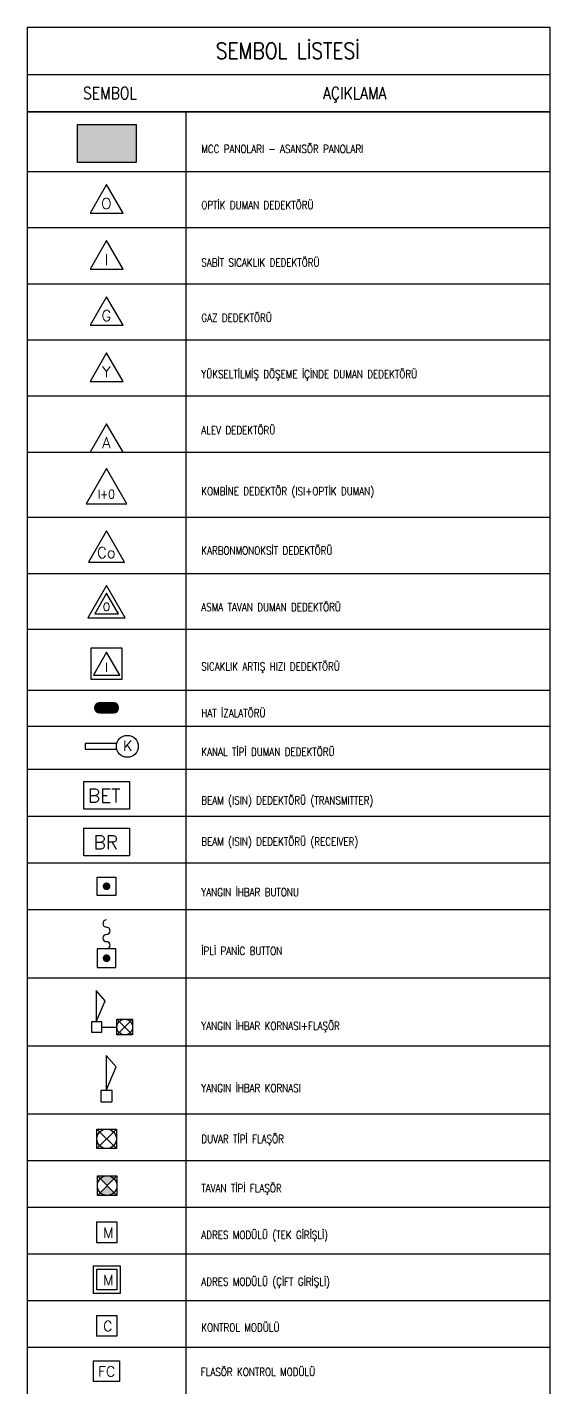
# Model space of a CAD drawing. Header units: metres. Extents: x -19121 to 152404, y -12107 to 46241.
# Drawn here: x -13320 to -10707, y 5483 to 12283 of the extents above; entities that cross this region are included whole.
import ezdxf
from ezdxf.enums import TextEntityAlignment as Align

# ---------------------------------------------------------------- set-up
doc = ezdxf.new("R2010")
doc.units = ezdxf.units.M
doc.header["$LTSCALE"] = 50
doc.header["$MEASUREMENT"] = 0
doc.linetypes.add('DASHDOT', pattern=[25.4, 12.7, -6.35, 0, -6.35])
for name, color, linetype, lineweight in [('E-ADRES MODÜLÜ (TEK GİRİŞLİ)', 7, 'Continuous', 30), ('E-ADRES MODÜLÜ (ÇİFT GİRİŞLİ)', 7, 'Continuous', 30), ('E-ALEV DEDEKTÖRÜ', 7, 'Continuous', 30), ('E-ASMA TAVAN DUMAN DEDEKTÖRÜ', 7, 'Continuous', 30), ('E-DUVAR TİPİ FLAŞÖR', 7, 'Continuous', 30), ('E-FLAŞÖR KONTROL MODÜLÜ', 7, 'Continuous', 30), ('E-GAZ DEDEKTÖRÜ', 7, 'Continuous', 30), ('E-HAT İZALATÖRÜ', 7, 'Continuous', 30), ('E-İPLİ PANİC BUTTON', 7, 'Continuous', 30), ('E-KANAL TİPİ DUMAN DEDEKTÖRÜ', 7, 'Continuous', 30), ('E-KARBONMONOKSİT DEDEKTÖRÜ', 7, 'Continuous', 30), ('E-KOMBİNE DEDEKTÖR (ISI+OPTİK DUMAN)', 7, 'Continuous', 30), ('E-KONTROL MODÜLÜ', 7, 'Continuous', 30), ('E-KUVVET PANOSU (MCC)', 7, 'Continuous', 30), ('E-OPTİK DUMAN DEDEKTÖRÜ', 7, 'Continuous', 30), ('E-SABİT SICAKLIK DEDEKTÖRÜ', 7, 'Continuous', 30), ('E-SICAKLIK ARTIŞ HIZI DEDEKTÖRÜ', 7, 'Continuous', 30), ('E-TAVAN TİPİ FLAŞÖR', 7, 'Continuous', 30), ('E-YANGIN', 7, 'Continuous', 30), ('E-YANGIN İHBAR BUTONU', 7, 'Continuous', 30), ('E-YANGIN İHBAR KORNASI', 7, 'Continuous', 30), ('E-YANGIN İHBAR KORNASI+FLAŞÖR', 7, 'Continuous', 30), ('E-YAZI', 7, 'Continuous', 30), ('E-YÜKSELTİLMİŞ DÖŞEME İÇİNDE DUMAN DEDEKTÖRÜ', 7, 'Continuous', 30)]:
    doc.layers.add(name, color=color, linetype=linetype, lineweight=lineweight)
doc.styles.add('E-YAZI', font='txttw.shx', dxfattribs={"height": 200})
doc.styles.add('ROMANS8', font='Txttw.shx')

# ---------------------------------------------------------------- blocks, each defined once
blk = doc.blocks.new('100_OPTİK DUMAN DEDEKTÖRÜ 085')
at = {"layer": 'E-OPTİK DUMAN DEDEKTÖRÜ', "color": 4}
blk.add_lwpolyline([(2.06, 0), (0, 3.57), (-2.06, 0)], close=True, dxfattribs=at)
at = {"layer": 'E-OPTİK DUMAN DEDEKTÖRÜ', "color": 3, "style": 'E-YAZI'}
blk.add_text('O', height=1.36, dxfattribs=at).set_placement((-0.02, 1.2), align=Align.MIDDLE)
blk = doc.blocks.new('100_SABİT SICAKLIK DEDEKTÖRÜ 085')
at = {"layer": 'E-SABİT SICAKLIK DEDEKTÖRÜ', "color": 4}
blk.add_lwpolyline([(2.06, 0), (0, 3.57), (-2.06, 0)], close=True, dxfattribs=at)
at = {"layer": 'E-SABİT SICAKLIK DEDEKTÖRÜ', "color": 3, "style": 'E-YAZI'}
blk.add_text('I', height=1.36, dxfattribs=at).set_placement((-0.02, 1.2), align=Align.MIDDLE)
blk = doc.blocks.new('100_GAZ DEDEKTÖRÜ 085')
at = {"layer": 'E-GAZ DEDEKTÖRÜ', "color": 4}
blk.add_lwpolyline([(2.06, 0), (0, 3.57), (-2.06, 0)], close=True, dxfattribs=at)
at = {"layer": 'E-GAZ DEDEKTÖRÜ', "color": 3, "style": 'E-YAZI'}
blk.add_text('G', height=1.36, dxfattribs=at).set_placement((-0.02, 1.2), align=Align.MIDDLE)
blk = doc.blocks.new('100_YÜKSELTİLMİŞ DÖŞEME İÇİNDE DUMAN DEDEKTÖRÜ 085')
at = {"layer": 'E-YÜKSELTİLMİŞ DÖŞEME İÇİNDE DUMAN DEDEKTÖRÜ', "color": 4}
blk.add_lwpolyline([(2.06, 0), (0, 3.57), (-2.06, 0)], close=True, dxfattribs=at)
at = {"layer": 'E-YÜKSELTİLMİŞ DÖŞEME İÇİNDE DUMAN DEDEKTÖRÜ', "color": 3, "style": 'E-YAZI'}
blk.add_text('Y', height=1.36, dxfattribs=at).set_placement((-0.02, 1.2), align=Align.MIDDLE)
blk = doc.blocks.new('100_KOMBİNE DEDEKTÖR (ISI+OPTİK DUMAN) 085')
at = {"layer": 'E-KOMBİNE DEDEKTÖR (ISI+OPTİK DUMAN)', "color": 4}
blk.add_lwpolyline([(2.55, 0), (0, 4.42), (-2.55, 0)], close=True, dxfattribs=at)
at = {"layer": 'E-KOMBİNE DEDEKTÖR (ISI+OPTİK DUMAN)', "color": 3, "style": 'E-YAZI', "width": 0.8}
blk.add_text('I+O', height=1.102, dxfattribs=at).set_placement((-0.02, 1.22), align=Align.MIDDLE)
blk = doc.blocks.new('100_KARBONMONOKSİT DEDEKTÖRÜ 085')
at = {"layer": 'E-KARBONMONOKSİT DEDEKTÖRÜ', "color": 4}
blk.add_lwpolyline([(2.26, 0), (0, 3.92), (-2.26, 0)], close=True, dxfattribs=at)
at = {"layer": 'E-KARBONMONOKSİT DEDEKTÖRÜ', "color": 3, "style": 'E-YAZI'}
blk.add_text('Co', height=1.36, dxfattribs=at).set_placement((-0.02, 1.2), align=Align.MIDDLE)
blk = doc.blocks.new('100_ASMA TAVAN DUMAN DEDEKTÖRÜ 085')
at = {"layer": 'E-ASMA TAVAN DUMAN DEDEKTÖRÜ', "color": 4}
blk.add_lwpolyline([(2.33, 0), (0, 4.04), (-2.33, 0)], close=True, dxfattribs=at)
at = {"layer": 'E-ASMA TAVAN DUMAN DEDEKTÖRÜ', "color": 3}
blk.add_lwpolyline([(1.48, 0.49), (0, 3.06), (-1.48, 0.49)], close=True, dxfattribs=at)
at = {"layer": 'E-ASMA TAVAN DUMAN DEDEKTÖRÜ', "color": 3, "style": 'E-YAZI'}
blk.add_text('O', height=0.979, dxfattribs=at).set_placement((-0.02, 1.35), align=Align.MIDDLE)
blk = doc.blocks.new('100_SICAKLIK ARTIŞ HIZI DEDEKTÖRÜ')
at = {"layer": 'E-SICAKLIK ARTIŞ HIZI DEDEKTÖRÜ', "color": 4}
for points in [[(-2.26, 4.64), (2.26, 4.64), (2.26, 0), (-2.26, 0)], [(1.94, 0.66), (0, 4.02), (-1.94, 0.66)]]:
    blk.add_lwpolyline(points, close=True, dxfattribs=at)
at = {"layer": 'E-SICAKLIK ARTIŞ HIZI DEDEKTÖRÜ', "color": 3, "style": 'E-YAZI'}
blk.add_text('I', height=1.28, dxfattribs=at).set_placement((-0.02, 1.79), align=Align.MIDDLE)
blk = doc.blocks.new('100_HAT İZALATÖRÜ')
at = {"layer": 'E-HAT İZALATÖRÜ', "color": 4}
for p, q in [((-1.01, 1.52), (-1.01, 0)), ((-1.01, 1.52), (1.01, 1.52)), ((-1.01, 0), (1.01, 0)), ((1.01, 1.52), (1.01, 0))]:
    blk.add_line(p, q, dxfattribs=at)
at = {"layer": 'E-HAT İZALATÖRÜ', "color": 4, "const_width": 0.758, "flags": 128}
for points in [[(-1.01, 1.14, 0.414214), (-1.39, 0.76, 0.414214), (-1.01, 0.38, 0.414214)], [(1.01, 1.14, -0.414214), (1.39, 0.76, -0.414214), (1.01, 0.38, -0.414214)]]:
    blk.add_lwpolyline(points, format="xyb", dxfattribs=at)
at = {"layer": 'E-HAT İZALATÖRÜ', "color": 4}
for centre, start, end in [((-1.01, 0.76), 90, 270), ((1.01, 0.76), 270, 90)]:
    blk.add_arc(centre, 0.758, start, end, dxfattribs=at)
blk.add_solid([(-1.01, 1.52), (1.01, 1.52), (-1.01, 0), (1.01, 0)], dxfattribs=at)
blk = doc.blocks.new('*U237')
at = {"layer": 'E-KANAL TİPİ DUMAN DEDEKTÖRÜ', "color": 4}
for p, q in [((-6.22, 0.42), (-6.22, -0.42)), ((-1.55, 0.42), (-6.22, 0.42)), ((-6.22, -0.42), (-1.55, -0.42))]:
    blk.add_line(p, q, dxfattribs=at)
blk.add_circle((0, 0), 1.61, dxfattribs=at)
at = {"layer": 'E-KANAL TİPİ DUMAN DEDEKTÖRÜ', "color": 3, "style": 'ROMANS8'}
blk.add_text('K', height=1.5, rotation=359.9592, dxfattribs=at).set_placement((0.06, 0.1), align=Align.MIDDLE)
blk = doc.blocks.new('BEAM (IŞIN) DEDEKTÖRÜ (TRANSMİTTER)')
at = {"layer": 'E-YANGIN', "color": 4}
blk.add_lwpolyline([(-33.6, 40.6), (33.6, 40.6), (33.6, 0), (-33.6, 0)], close=True, dxfattribs=at)
at = {"layer": 'E-YANGIN', "color": 3, "style": 'E-YAZI'}
blk.add_text('BET', height=20, dxfattribs=at).set_placement((-27.5, 9.7))
blk = doc.blocks.new('BEAM (IŞIN) DEDEKTÖR (RECİEVER)')
at = {"layer": 'E-YANGIN', "color": 4}
blk.add_lwpolyline([(-33.6, 40.6), (33.6, 40.6), (33.6, 0), (-33.6, 0)], close=True, dxfattribs=at)
at = {"layer": 'E-YANGIN', "color": 3, "style": 'E-YAZI'}
blk.add_text('BR', height=20, dxfattribs=at).set_placement((-19.1, 9.7))
blk = doc.blocks.new('100_YANGIN İHBAR BUTONU 085')
at = {"layer": 'E-YANGIN İHBAR BUTONU', "color": 4}
blk.add_lwpolyline([(-1.16, -1.16), (-1.16, 1.16), (1.16, 1.16), (1.16, -1.16)], close=True, dxfattribs=at)
at = {"layer": 'E-YANGIN İHBAR BUTONU', "color": 3, "const_width": 0.483}
blk.add_lwpolyline([(-0.24, 0, 1), (0.24, 0, 1)], format="xyb", close=True, dxfattribs=at)
blk = doc.blocks.new('100_İPLİ PANİC BUTTON')
at = {"layer": 'E-İPLİ PANİC BUTTON', "color": 4}
blk.add_lwpolyline([(1.36, 0), (1.36, 2.73), (-1.36, 2.73), (-1.36, 0)], close=True, dxfattribs=at)
at = {"layer": 'E-İPLİ PANİC BUTTON', "color": 3, "const_width": 0.569}
blk.add_lwpolyline([(0.28, 1.36, -1), (-0.28, 1.36, -1)], format="xyb", close=True, dxfattribs=at)
at = {"layer": 'E-İPLİ PANİC BUTTON', "color": 4}
for centre, start, end in [((0, 6.46), 90, 270), ((0, 4.33), 90, 270), ((0, 5.4), 270, 90), ((0, 3.26), 270, 90)]:
    blk.add_arc(centre, 0.533, start, end, dxfattribs=at)
blk = doc.blocks.new('100_YANGIN İHBAR KORNASI+FLAŞÖR 085')
at = {"layer": 'E-YANGIN İHBAR KORNASI+FLAŞÖR', "color": 4}
for p, q in [((0.56, 5.32), (0.56, 1.4)), ((1.69, 4.04), (0.56, 5.32)), ((0.58, 1.4), (1.69, 4.04)), ((3.17, 1.74), (5.13, -0.22)), ((-0.02, 1.4), (-0.02, 0.11)), ((1.27, 1.4), (-0.02, 1.4)), ((-0.02, 0.11), (1.27, 0.11)), ((1.27, 0.11), (1.27, 1.4)), ((1.27, 0.76), (3.17, 0.76))]:
    blk.add_line(p, q, dxfattribs=at)
blk.add_lwpolyline([(3.17, -0.22), (3.17, 1.74), (5.13, 1.74), (5.13, -0.22)], close=True, dxfattribs=at)
blk.add_lwpolyline([(5.13, 1.74), (3.17, -0.22)], dxfattribs=at)
blk.add_circle((4.15, 0.76), 0.979, dxfattribs=at)
blk = doc.blocks.new('100_YANGIN İHBAR KORNASI')
at = {"layer": 'E-YANGIN İHBAR KORNASI', "color": 4}
for p, q in [((-0.08, 6.8), (-0.08, 1.68)), ((1.4, 5.14), (-0.08, 6.8)), ((-0.05, 1.68), (1.4, 5.14)), ((-0.84, 1.68), (-0.84, 0)), ((0.84, 1.68), (-0.84, 1.68)), ((-0.84, 0), (0.84, 0)), ((0.84, 0), (0.84, 1.68))]:
    blk.add_line(p, q, dxfattribs=at)
blk = doc.blocks.new('100_DUVAR TİPİ FLAŞÖR 085')
at = {"layer": 'E-DUVAR TİPİ FLAŞÖR', "color": 4}
blk.add_line((-1.22, 2.45), (1.22, 0), dxfattribs=at)
blk.add_lwpolyline([(-1.22, 0), (-1.22, 2.45), (1.22, 2.45), (1.22, 0)], close=True, dxfattribs=at)
blk.add_lwpolyline([(1.22, 2.45), (-1.22, 0)], dxfattribs=at)
blk.add_circle((0, 1.22), 1.22, dxfattribs=at)
blk = doc.blocks.new('100_TAVAN TİPİ FLAŞÖR 085')
at = {"layer": 'E-TAVAN TİPİ FLAŞÖR', "color": 4}
blk.add_line((-1.224, 0), (1.224, 2.448), dxfattribs=at)
blk.add_lwpolyline([(1.224, 0), (-1.224, 0), (-1.224, 2.448), (1.224, 2.448)], close=True, dxfattribs=at)
blk.add_lwpolyline([(-1.224, 2.448), (1.224, 0)], dxfattribs=at)
blk.add_circle((0, 1.224), 1.224, dxfattribs=at)
for points in [[(0, 1.224), (-1.224, 2.448), (1.224, 2.448)], [(-1.224, 0), (0, 1.224), (1.224, 0)]]:
    blk.add_solid(points, dxfattribs=at)
blk = doc.blocks.new('100_ADRES MODÜLÜ (TEK GİRİŞLİ) 085')
at = {"layer": 'E-ADRES MODÜLÜ (TEK GİRİŞLİ)', "color": 4}
for p, q in [((-1.27, 2.59), (1.27, 2.59)), ((-1.27, 2.59), (-1.27, 0)), ((1.27, 2.59), (1.27, 0)), ((1.27, 0), (-1.27, 0))]:
    blk.add_line(p, q, dxfattribs=at)
at = {"layer": 'E-ADRES MODÜLÜ (TEK GİRİŞLİ)', "color": 3, "style": 'E-YAZI'}
blk.add_text('M', height=1.27, dxfattribs=at).set_placement((-0.42, 0.62))
blk = doc.blocks.new('100_ADRES MODÜLÜ (ÇİFT GİRİŞLİ)')
at = {"layer": 'E-ADRES MODÜLÜ (ÇİFT GİRİŞLİ)', "color": 4}
for p, q in [((-1.99, 4.03), (1.99, 4.03)), ((-1.99, 4.03), (-1.99, 0)), ((1.99, 4.03), (1.99, 0)), ((1.99, 0), (-1.99, 0))]:
    blk.add_line(p, q, dxfattribs=at)
at = {"layer": 'E-ADRES MODÜLÜ (ÇİFT GİRİŞLİ)', "color": 3}
for p, q in [((-1.5, 3.54), (1.5, 3.54)), ((-1.5, 3.54), (-1.5, 0.5)), ((1.5, 3.54), (1.5, 0.5)), ((1.5, 0.5), (-1.5, 0.5))]:
    blk.add_line(p, q, dxfattribs=at)
at = {"layer": 'E-ADRES MODÜLÜ (ÇİFT GİRİŞLİ)', "color": 3, "style": 'E-YAZI'}
blk.add_text('M', height=1.5, dxfattribs=at).set_placement((-0.49, 1.22))
blk = doc.blocks.new('100_KONTROL MODÜLÜ 085')
at = {"layer": 'E-KONTROL MODÜLÜ', "color": 4}
for p, q in [((-1.27, 2.59), (1.27, 2.59)), ((-1.27, 2.59), (-1.27, 0)), ((1.27, 2.59), (1.27, 0)), ((1.27, 0), (-1.27, 0))]:
    blk.add_line(p, q, dxfattribs=at)
at = {"layer": 'E-KONTROL MODÜLÜ', "color": 3, "style": 'E-YAZI'}
blk.add_text('C', height=1.27, dxfattribs=at).set_placement((-0.42, 0.62))
blk = doc.blocks.new('100_FLAŞÖR KONTROL MODÜLÜ')
at = {"layer": 'E-FLAŞÖR KONTROL MODÜLÜ', "color": 4}
for p, q in [((-1.63, 2.59), (1.63, 2.59)), ((-1.63, 2.59), (-1.63, 0)), ((1.63, 2.59), (1.63, 0)), ((1.63, 0), (-1.63, 0))]:
    blk.add_line(p, q, dxfattribs=at)
at = {"layer": 'E-FLAŞÖR KONTROL MODÜLÜ', "color": 3, "style": 'E-YAZI'}
blk.add_text('FC', height=1.275, dxfattribs=at).set_placement((-1.03, 0.62))
blk = doc.blocks.new('10_ALEV DEDEKTÖRÜ')
at = {"layer": 'E-ALEV DEDEKTÖRÜ', "color": 4}
blk.add_lwpolyline([(41.2, -35.7), (0, 35.7), (-41.2, -35.7)], close=True, dxfattribs=at)
at = {"layer": 'E-ALEV DEDEKTÖRÜ', "color": 3, "style": 'E-YAZI'}
blk.add_text('A', height=27.2, dxfattribs=at).set_placement((-0.4, -11.6), align=Align.MIDDLE)
blk = doc.blocks.new('100_KUVVET PANOSU (MCC)')
at = {"layer": 'E-KUVVET PANOSU (MCC)', "color": 4}
for p, q in [((-3.07, 3.95), (3.07, 3.95)), ((-3.07, 0), (-3.07, 3.95)), ((3.07, 3.95), (3.07, 0)), ((3.07, 0), (-3.07, 0))]:
    blk.add_line(p, q, dxfattribs=at)
blk.add_solid([(-3.07, 3.95), (3.07, 3.95), (-3.07, 0), (3.07, 0)], dxfattribs=at)

msp = doc.modelspace()

# ---------------------------------------------------------------- linework, layer by layer
at = {"layer": 'E-YAZI', "color": 4}
for p, q in [((-13319.7, 12283.2), (-13319.7, -1235.7)), ((-13319.7, 12283.2), (-10706.5, 12283.2)), ((-10706.5, 12283.2), (-10706.5, -1235.7)), ((-13319.7, 12047.5), (-10706.5, 12047.5)), ((-13319.7, 11860), (-10706.5, 11860)), ((-10706.5, 11860), (-13319.7, 11860))]:
    msp.add_line(p, q, dxfattribs=at)
at = {"layer": 'E-YAZI', "color": 7}
for p, q in [((-12526, 11860), (-12526, -1235.7)), ((-10706.5, 11560.3), (-13319.7, 11560.3)), ((-10706.5, 11279.9), (-13319.7, 11279.9)), ((-10706.5, 10999.5), (-13319.7, 10999.5)), ((-10706.5, 10719), (-13319.7, 10719)), ((-10706.5, 10438.6), (-13319.7, 10438.6)), ((-10706.5, 10158.2), (-13319.7, 10158.2)), ((-10706.5, 9832.4), (-13319.7, 9832.4)), ((-10706.5, 9551.9), (-13319.7, 9551.9)), ((-10706.5, 9273), (-13319.7, 9273)), ((-10706.5, 8968), (-13319.7, 8968)), ((-10706.5, 8788.1), (-13319.7, 8788.1)), ((-10706.5, 8573.1), (-13319.7, 8573.1))]:
    msp.add_line(p, q, dxfattribs=at)
at = {"layer": 'E-YAZI', "color": 7, "linetype": 'Continuous'}
for p, q in [((-13319.7, 8339.7), (-10706.5, 8339.7)), ((-13319.7, 8106.2), (-10706.5, 8106.2)), ((-13319.7, 7872.8), (-10706.5, 7872.8)), ((-13319.7, 7532.8), (-10706.5, 7532.8)), ((-13319.7, 7192.8), (-10706.5, 7192.8)), ((-13319.7, 6852.8), (-10706.5, 6852.8)), ((-13319.7, 6619.4), (-10706.5, 6619.4)), ((-13319.7, 6385.9), (-10706.5, 6385.9)), ((-13319.7, 6152.5), (-10706.5, 6152.5)), ((-13319.7, 5919.1), (-10706.5, 5919.1)), ((-13319.7, 5685.6), (-10706.5, 5685.6))]:
    msp.add_line(p, q, dxfattribs=at)

# ---------------------------------------------------------------- block references
at = {"layer": 'E-ADRES MODÜLÜ (TEK GİRİŞLİ)', "xscale": 40, "yscale": 40, "zscale": 40}
msp.add_blockref('100_ADRES MODÜLÜ (TEK GİRİŞLİ) 085', (-12922.9, 6208.3), dxfattribs=at)
at = {"layer": 'E-ADRES MODÜLÜ (ÇİFT GİRİŞLİ)', "xscale": 34, "yscale": 34, "zscale": 34}
msp.add_blockref('100_ADRES MODÜLÜ (ÇİFT GİRİŞLİ)', (-12922.9, 5955.1), dxfattribs=at)
at = {"layer": 'E-ALEV DEDEKTÖRÜ', "color": 4, "linetype": 'DASHDOT', "xscale": 2, "yscale": 2, "zscale": 2}
msp.add_blockref('10_ALEV DEDEKTÖRÜ', (-12923, 10230.2), dxfattribs=at)
at = {"layer": 'E-ASMA TAVAN DUMAN DEDEKTÖRÜ', "xscale": 40, "yscale": 40, "zscale": 40}
msp.add_blockref('100_ASMA TAVAN DUMAN DEDEKTÖRÜ 085', (-12922.9, 9332.1), dxfattribs=at)
at = {"layer": 'E-DUVAR TİPİ FLAŞÖR', "xscale": 40, "yscale": 40, "zscale": 40}
msp.add_blockref('100_DUVAR TİPİ FLAŞÖR 085', (-12922.8, 6678.5), dxfattribs=at)
at = {"layer": 'E-FLAŞÖR KONTROL MODÜLÜ', "xscale": 40, "yscale": 40, "zscale": 40}
msp.add_blockref('100_FLAŞÖR KONTROL MODÜLÜ', (-12924, 5514.2), dxfattribs=at)
at = {"layer": 'E-GAZ DEDEKTÖRÜ', "xscale": 40, "yscale": 40, "zscale": 40}
msp.add_blockref('100_GAZ DEDEKTÖRÜ 085', (-12922.9, 10793.3), dxfattribs=at)
at = {"layer": 'E-HAT İZALATÖRÜ', "xscale": 34, "yscale": 34, "zscale": 34}
msp.add_blockref('100_HAT İZALATÖRÜ', (-12922.9, 8855.8), dxfattribs=at)
at = {"layer": 'E-İPLİ PANİC BUTTON', "xscale": 34, "yscale": 34, "zscale": 34}
msp.add_blockref('100_İPLİ PANİC BUTTON', (-12922.9, 7583.8), dxfattribs=at)
at = {"layer": 'E-KANAL TİPİ DUMAN DEDEKTÖRÜ', "xscale": 34, "yscale": 34, "zscale": 34}
msp.add_blockref('*U237', (-12818.8, 8689.1), dxfattribs=at)
at = {"layer": 'E-KARBONMONOKSİT DEDEKTÖRÜ', "color": 4, "xscale": 40, "yscale": 40, "zscale": 40}
msp.add_blockref('100_KARBONMONOKSİT DEDEKTÖRÜ 085', (-12922.9, 9609.4), dxfattribs=at)
at = {"layer": 'E-KOMBİNE DEDEKTÖR (ISI+OPTİK DUMAN)', "xscale": 40, "yscale": 40, "zscale": 40}
msp.add_blockref('100_KOMBİNE DEDEKTÖR (ISI+OPTİK DUMAN) 085', (-12922.9, 9900.7), dxfattribs=at)
at = {"layer": 'E-KONTROL MODÜLÜ', "xscale": 40, "yscale": 40, "zscale": 40}
msp.add_blockref('100_KONTROL MODÜLÜ 085', (-12922.9, 5741.5), dxfattribs=at)
at = {"layer": 'E-KUVVET PANOSU (MCC)', "xscale": 48, "yscale": 48, "zscale": 48}
msp.add_blockref('100_KUVVET PANOSU (MCC)', (-12921.4, 11607.2), dxfattribs=at)
at = {"layer": 'E-OPTİK DUMAN DEDEKTÖRÜ', "xscale": 40, "yscale": 40, "zscale": 40}
msp.add_blockref('100_OPTİK DUMAN DEDEKTÖRÜ 085', (-12922.9, 11354.1), dxfattribs=at)
at = {"layer": 'E-SABİT SICAKLIK DEDEKTÖRÜ', "xscale": 40, "yscale": 40, "zscale": 40}
msp.add_blockref('100_SABİT SICAKLIK DEDEKTÖRÜ 085', (-12922.9, 11073.7), dxfattribs=at)
at = {"layer": 'E-SICAKLIK ARTIŞ HIZI DEDEKTÖRÜ', "xscale": 34, "yscale": 34, "zscale": 34}
msp.add_blockref('100_SICAKLIK ARTIŞ HIZI DEDEKTÖRÜ', (-12922.9, 9023.1), dxfattribs=at)
at = {"layer": 'E-TAVAN TİPİ FLAŞÖR', "xscale": 40, "yscale": 40, "zscale": 40}
msp.add_blockref('100_TAVAN TİPİ FLAŞÖR 085', (-12920, 6445), dxfattribs=at)
at = {"layer": 'E-YANGIN', "xscale": 3.4, "yscale": 3.4, "zscale": 3.4}
for name, p in [('BEAM (IŞIN) DEDEKTÖRÜ (TRANSMİTTER)', (-12922.9, 8375.2)), ('BEAM (IŞIN) DEDEKTÖR (RECİEVER)', (-12922.9, 8141.8))]:
    msp.add_blockref(name, p, dxfattribs=at)
at = {"layer": 'E-YANGIN İHBAR BUTONU', "xscale": 40, "yscale": 40, "zscale": 40}
msp.add_blockref('100_YANGIN İHBAR BUTONU 085', (-12922.9, 7989.5), dxfattribs=at)
at = {"layer": 'E-YANGIN İHBAR KORNASI', "xscale": 34, "yscale": 34, "zscale": 34}
msp.add_blockref('100_YANGIN İHBAR KORNASI', (-12922.9, 6911.9), dxfattribs=at)
at = {"layer": 'E-YANGIN İHBAR KORNASI+FLAŞÖR', "xscale": 40, "yscale": 40, "zscale": 40}
msp.add_blockref('100_YANGIN İHBAR KORNASI+FLAŞÖR 085', (-12997.9, 7255.5), dxfattribs=at)
at = {"layer": 'E-YÜKSELTİLMİŞ DÖŞEME İÇİNDE DUMAN DEDEKTÖRÜ', "xscale": 40, "yscale": 40, "zscale": 40}
msp.add_blockref('100_YÜKSELTİLMİŞ DÖŞEME İÇİNDE DUMAN DEDEKTÖRÜ 085', (-12922.9, 10512.9), dxfattribs=at)

# ---------------------------------------------------------------- texts
at = {"layer": 'E-YAZI', "color": 4, "style": 'E-YAZI', "width": 0.85}
for s, height, p in [('SEMBOL LİSTESİ', 80, (-12016.6, 12165.3)), ('SEMBOL', 60, (-12905.8, 11954)), ('AÇIKLAMA', 60, (-11682.2, 11954))]:
    msp.add_text(s, height=height, dxfattribs=at).set_placement(p, align=Align.MIDDLE_CENTER)
at = {"layer": 'E-YAZI', "color": 3, "style": 'E-YAZI', "width": 0.8}
for s, p in [('MCC PANOLARI - ASANSÖR PANOLARI', (-12449.1, 11654.7)), ('OPTİK DUMAN DEDEKTÖRÜ', (-12449.1, 11374.3)), ('SABİT SICAKLIK DEDEKTÖRÜ', (-12449.1, 11086.7)), ('GAZ DEDEKTÖRÜ', (-12449.1, 10810.8)), ('YÜKSELTİLMİŞ DÖŞEME İÇİNDE DUMAN DEDEKTÖRÜ', (-12449.1, 10529.1)), ('ALEV DEDEKTÖRÜ', (-12449.1, 10248.7)), ('KOMBİNE DEDEKTÖR (ISI+OPTİK DUMAN)', (-12449.1, 9944)), ('KARBONMONOKSİT DEDEKTÖRÜ', (-12449.1, 9647.4)), ('ASMA TAVAN DUMAN DEDEKTÖRÜ', (-12449.1, 9364.7)), ('SICAKLIK ARTIŞ HIZI DEDEKTÖRÜ', (-12449.1, 9067.7)), ('HAT İZALATÖRÜ', (-12449.1, 8835)), ('KANAL TİPİ DUMAN DEDEKTÖRÜ', (-12449.1, 8641.6)), ('BEAM (ISIN) DEDEKTÖRÜ (TRANSMITTER)', (-12449.1, 8399)), ('BEAM (ISIN) DEDEKTÖRÜ (RECEIVER)', (-12449.1, 8192.9)), ('YANGIN İHBAR BUTONU', (-12449.1, 7940.1)), ('İPLİ PANİC BUTTON', (-12449.1, 7646.7)), ('YANGIN İHBAR KORNASI+FLAŞÖR', (-12449.1, 7271.7)), ('YANGIN İHBAR KORNASI', (-12449.1, 6960.8)), ('DUVAR TİPİ FLAŞÖR', (-12449.1, 6706.6)), ('TAVAN TİPİ FLAŞÖR', (-12449.1, 6460.3)), ('ADRES MODÜLÜ (TEK GİRİŞLİ)', (-12449.1, 6226.9)), ('ADRES MODÜLÜ (ÇİFT GİRİŞLİ)', (-12449.1, 5993.4)), ('KONTROL MODÜLÜ', (-12449.1, 5764)), ('FLASÖR KONTROL MODÜLÜ', (-12451.5, 5542.3))]:
    msp.add_text(s, height=40, dxfattribs=at).set_placement(p)

doc.saveas('drawing.dxf')
